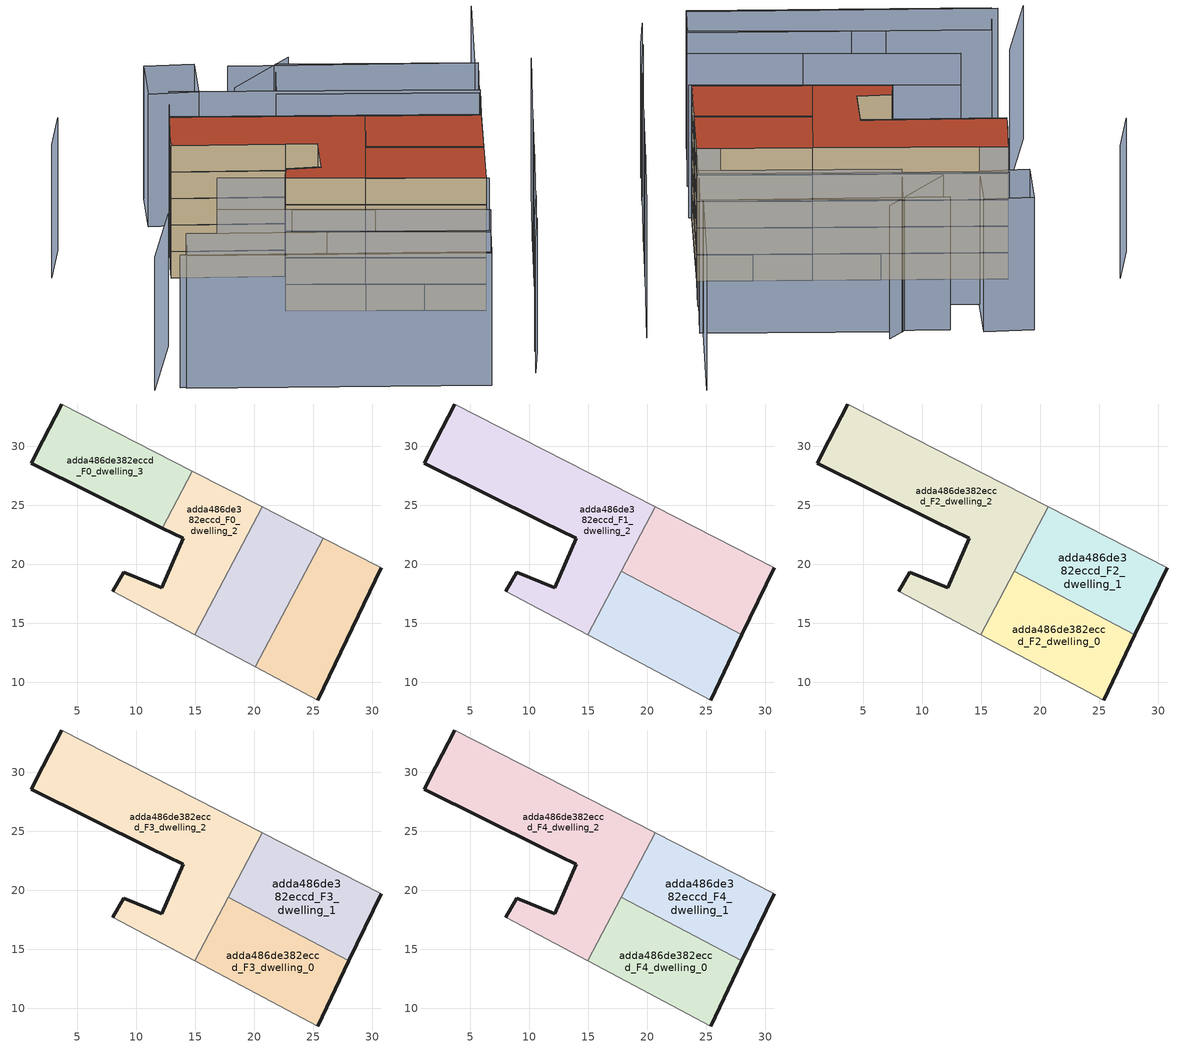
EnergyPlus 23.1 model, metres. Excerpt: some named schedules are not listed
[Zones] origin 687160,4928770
adda486de382eccd_F0_dwelling_0
 floor ground (EU_floor_Construction): 25.38,8.51 30.73,19.71 25.83,22.23 20.07,11.32 z0
 wall outside (EU_wall_Construction): 30.73,19.71 25.38,8.51 z0:3
 wall adiabatic (EU_wall_Construction): 25.38,8.51 20.07,11.32 / 25.83,22.23 30.73,19.71 z0:3
 wall to adda486de382eccd_F0_dwelling_1 (EU_wall_Construction): 20.07,11.32 25.83,22.23 z0:3
adda486de382eccd_F0_dwelling_1
 floor ground (EU_floor_Construction): 20.07,11.32 25.83,22.23 20.67,24.87 14.94,14.03 z0
 wall adiabatic (EU_wall_Construction): 20.07,11.32 14.94,14.03 / 20.67,24.87 25.83,22.23 z0:3
 wall to adda486de382eccd_F0_dwelling_2 (EU_wall_Construction): 14.94,14.03 20.67,24.87 z0:3
adda486de382eccd_F0_dwelling_2
 floor ground (EU_floor_Construction): 14.94,14.03 20.67,24.87 14.75,27.91 12.2,23.08 13.98,22.2 12.17,18.03 8.91,19.34 7.99,17.71 z0
 wall outside (EU_wall_Construction): 7.99,17.71 8.91,19.34 12.17,18.03 13.98,22.2 12.2,23.08 z0:3
 wall to adda486de382eccd_F0_dwelling_3 (EU_wall_Construction): 12.2,23.08 14.75,27.91 z0:3
 wall adiabatic (EU_wall_Construction): 14.75,27.91 20.67,24.87 / 14.94,14.03 7.99,17.71 z0:3
adda486de382eccd_F0_dwelling_3
 floor ground (EU_floor_Construction): 12.2,23.08 14.75,27.91 3.66,33.59 2.08,30.49 1.11,28.55 11.17,23.58 z0
 wall outside (EU_wall_Construction): 12.2,23.08 11.17,23.58 1.11,28.55 2.08,30.49 3.66,33.59 z0:3
 wall adiabatic (EU_wall_Construction): 3.66,33.59 14.75,27.91 z0:3
adda486de382eccd_F1_dwelling_0
 floor to adda486de382eccd_F0_dwelling_0 (EU_floor_Construction): 25.38,8.51 28.02,14.02 22.92,16.71 20.07,11.32 z3
 floor to adda486de382eccd_F0_dwelling_1 (EU_floor_Construction): 20.07,11.32 22.92,16.71 17.79,19.42 14.94,14.03 z3
 wall outside (EU_wall_Construction): 28.02,14.02 25.38,8.51 z3:6
 wall adiabatic (EU_wall_Construction): 25.38,8.51 14.94,14.03 z3:6
 wall to adda486de382eccd_F1_dwelling_1 (EU_wall_Construction): 17.79,19.42 28.02,14.02 z3:6
 wall to adda486de382eccd_F1_dwelling_2 (EU_wall_Construction): 14.94,14.03 17.79,19.42 z3:6
adda486de382eccd_F1_dwelling_1
 floor to adda486de382eccd_F0_dwelling_1 (EU_floor_Construction): 22.92,16.71 25.83,22.23 20.67,24.87 17.79,19.42 z3
 floor to adda486de382eccd_F0_dwelling_0 (EU_floor_Construction): 28.02,14.02 30.73,19.71 25.83,22.23 22.92,16.71 z3
 wall outside (EU_wall_Construction): 30.73,19.71 28.02,14.02 z3:6
 wall adiabatic (EU_wall_Construction): 20.67,24.87 30.73,19.71 z3:6
 wall to adda486de382eccd_F1_dwelling_2 (EU_wall_Construction): 17.79,19.42 20.67,24.87 z3:6
adda486de382eccd_F1_dwelling_2
 floor to adda486de382eccd_F0_dwelling_2 (EU_floor_Construction): 14.94,14.03 20.67,24.87 14.75,27.91 12.2,23.08 13.98,22.2 12.17,18.03 8.91,19.34 7.99,17.71 z3
 floor to adda486de382eccd_F0_dwelling_3 (EU_floor_Construction): 12.2,23.08 14.75,27.91 3.66,33.59 2.08,30.49 1.11,28.55 11.17,23.58 z3
 wall outside (EU_wall_Construction): 7.99,17.71 8.91,19.34 12.17,18.03 13.98,22.2 11.17,23.58 1.11,28.55 2.08,30.49 3.66,33.59 z3:6
 wall adiabatic (EU_wall_Construction): 3.66,33.59 20.67,24.87 / 14.94,14.03 7.99,17.71 z3:6
adda486de382eccd_F2_dwelling_0
 floor to adda486de382eccd_F1_dwelling_0 (EU_floor_Construction): 25.38,8.51 28.02,14.02 17.79,19.42 14.94,14.03 z6
 wall outside (EU_wall_Construction): 28.02,14.02 25.38,8.51 z6:9
 wall adiabatic (EU_wall_Construction): 25.38,8.51 14.94,14.03 z6:9
 wall to adda486de382eccd_F2_dwelling_1 (EU_wall_Construction): 17.79,19.42 28.02,14.02 z6:9
 wall to adda486de382eccd_F2_dwelling_2 (EU_wall_Construction): 14.94,14.03 17.79,19.42 z6:9
adda486de382eccd_F2_dwelling_1
 floor to adda486de382eccd_F1_dwelling_1 (EU_floor_Construction): 28.02,14.02 30.73,19.71 20.67,24.87 17.79,19.42 z6
 wall outside (EU_wall_Construction): 30.73,19.71 28.02,14.02 z6:9
 wall adiabatic (EU_wall_Construction): 20.67,24.87 30.73,19.71 z6:9
 wall to adda486de382eccd_F2_dwelling_2 (EU_wall_Construction): 17.79,19.42 20.67,24.87 z6:9
adda486de382eccd_F2_dwelling_2
 floor to adda486de382eccd_F1_dwelling_2 (EU_floor_Construction): 14.94,14.03 20.67,24.87 3.66,33.59 2.08,30.49 1.11,28.55 11.17,23.58 13.98,22.2 12.17,18.03 8.91,19.34 7.99,17.71 z6
 wall outside (EU_wall_Construction): 7.99,17.71 8.91,19.34 12.17,18.03 13.98,22.2 11.17,23.58 1.11,28.55 2.08,30.49 3.66,33.59 z6:9
 wall adiabatic (EU_wall_Construction): 3.66,33.59 20.67,24.87 / 14.94,14.03 7.99,17.71 z6:9
adda486de382eccd_F3_dwelling_0
 floor to adda486de382eccd_F2_dwelling_0 (EU_floor_Construction): 25.38,8.51 28.02,14.02 17.79,19.42 14.94,14.03 z9
 wall outside (EU_wall_Construction): 28.02,14.02 25.38,8.51 z9:12
 wall adiabatic (EU_wall_Construction): 25.38,8.51 14.94,14.03 z9:12
 wall to adda486de382eccd_F3_dwelling_1 (EU_wall_Construction): 17.79,19.42 28.02,14.02 z9:12
 wall to adda486de382eccd_F3_dwelling_2 (EU_wall_Construction): 14.94,14.03 17.79,19.42 z9:12
adda486de382eccd_F3_dwelling_1
 floor to adda486de382eccd_F2_dwelling_1 (EU_floor_Construction): 28.02,14.02 30.73,19.71 20.67,24.87 17.79,19.42 z9
 wall outside (EU_wall_Construction): 30.73,19.71 28.02,14.02 z9:12
 wall adiabatic (EU_wall_Construction): 20.67,24.87 30.73,19.71 z9:12
 wall to adda486de382eccd_F3_dwelling_2 (EU_wall_Construction): 17.79,19.42 20.67,24.87 z9:12
adda486de382eccd_F3_dwelling_2
 floor to adda486de382eccd_F2_dwelling_2 (EU_floor_Construction): 14.94,14.03 20.67,24.87 3.66,33.59 2.08,30.49 1.11,28.55 11.17,23.58 13.98,22.2 12.17,18.03 8.91,19.34 7.99,17.71 z9
 wall outside (EU_wall_Construction): 7.99,17.71 8.91,19.34 12.17,18.03 13.98,22.2 11.17,23.58 1.11,28.55 2.08,30.49 3.66,33.59 z9:12
 wall adiabatic (EU_wall_Construction): 3.66,33.59 20.67,24.87 / 14.94,14.03 7.99,17.71 z9:12
adda486de382eccd_F4_dwelling_0
 floor to adda486de382eccd_F3_dwelling_0 (EU_floor_Construction): 25.38,8.51 28.02,14.02 17.79,19.42 14.94,14.03 z12
 wall outside (EU_wall_Construction): 28.02,14.02 25.38,8.51 z12:15
 wall adiabatic (EU_wall_Construction): 25.38,8.51 14.94,14.03 z12:15
 wall to adda486de382eccd_F4_dwelling_1 (EU_wall_Construction): 17.79,19.42 28.02,14.02 z12:15
 wall to adda486de382eccd_F4_dwelling_2 (EU_wall_Construction): 14.94,14.03 17.79,19.42 z12:15
 roof outside (EU_roof_Construction): 28.02,14.02 25.38,8.51 14.94,14.03 17.79,19.42 z15
adda486de382eccd_F4_dwelling_1
 floor to adda486de382eccd_F3_dwelling_1 (EU_floor_Construction): 28.02,14.02 30.73,19.71 20.67,24.87 17.79,19.42 z12
 wall outside (EU_wall_Construction): 30.73,19.71 28.02,14.02 z12:15
 wall adiabatic (EU_wall_Construction): 20.67,24.87 30.73,19.71 z12:15
 wall to adda486de382eccd_F4_dwelling_2 (EU_wall_Construction): 17.79,19.42 20.67,24.87 z12:15
 roof outside (EU_roof_Construction): 30.73,19.71 28.02,14.02 17.79,19.42 20.67,24.87 z15
adda486de382eccd_F4_dwelling_2
 floor to adda486de382eccd_F3_dwelling_2 (EU_floor_Construction): 14.94,14.03 20.67,24.87 3.66,33.59 2.08,30.49 1.11,28.55 11.17,23.58 13.98,22.2 12.17,18.03 8.91,19.34 7.99,17.71 z12
 wall outside (EU_wall_Construction): 7.99,17.71 8.91,19.34 12.17,18.03 13.98,22.2 11.17,23.58 1.11,28.55 2.08,30.49 3.66,33.59 z12:15
 wall adiabatic (EU_wall_Construction): 3.66,33.59 20.67,24.87 / 14.94,14.03 7.99,17.71 z12:15
 roof outside (EU_roof_Construction): 20.67,24.87 14.94,14.03 7.99,17.71 8.91,19.34 12.17,18.03 13.98,22.2 11.17,23.58 1.11,28.55 2.08,30.49 3.66,33.59 z15
shading: 24.02,-4.36 26.07,-0.75 / 25.89,-0.64 28.1,3.25 / -8.07,9.32 19.09,-4.35 / 27.68,2.57 32.56,12.08 / 32.51,12.04 34.81,16.52 / 34.78,16.54 40.19,27.07 / -5.33,16.98 -10.48,10.1 / 39.8,38.83 34.89,28.9 / 34.89,28.9 13.28,39.58 / -6.09,38.55 -9.09,34.15 / 19.29,38.36 11.91,35.56 / 19.03,-4.54 -7.56,8.88 / -7.56,8.88 -5.61,12.74 / -5.61,12.74 20.98,-0.68 / 20.98,-0.68 19.03,-4.54 / 5.71,11.98 22.88,2.88 / 22.88,2.88 20.84,-0.97 / 20.84,-0.97 3.67,8.13 / 3.67,8.13 5.71,11.98 / 22.73,2.96 -0.73,15.4 / -0.73,15.4 2.15,20.83 / 2.15,20.83 25.61,8.39 / 25.61,8.39 22.73,2.96 / 30.73,19.71 3.63,33.61 / 3.63,33.61 5.84,37.93 / 5.84,37.93 32.95,24.03 / 32.95,24.03 30.73,19.71 / 17.57,37.8 35.23,28.73 / 35.23,28.73 32.56,23.54 / 32.56,23.54 14.91,32.61 / 14.91,32.61 17.57,37.8 / 10.55,41.52 8.39,36.53 / 8.39,36.53 3.87,38.49 / 3.87,38.49 6.02,43.48 / 6.02,43.48 10.55,41.52 z0:15
[Building]
EU S2 Campaign: North Axis=0; Terrain=City; Solar Distribution=FullExterior
[Site:Location]
Bologna: Latitude=44.5; Longitude=11.25; Time Zone=1; Elevation=37
[SizingPeriod:WeatherFileDays]
AnnualSizingPeriod: Begin Month=1; Begin Day of Month=1; End Month=12; End Day of Month=31; Day of Week for Start Day=Monday; Use Weather File Daylight Saving Period=No; Use Weather File Rain and Snow Indicators=No
[MATERIAL]
EU_InternalMass_Material: Roughness=MediumRough; Thickness=0.1; Conductivity=1; Density=1800; Specific Heat=900; Thermal Absorptance=0.9; Solar Absorptance=0.7; Visible Absorptance=0.7
[MATERIAL:NOMASS] Roughness=MediumRough; Thermal Absorptance=0.9; Solar Absorptance=0.7; Visible Absorptance=0.7
Name | Thermal Resistance
EU_wall_NoMass | 0.905828
EU_roof_NoMass | 0.37593
EU_floor_NoMass | 0.67114
[CONSTRUCTION]
EU_wall_Construction: EU_wall_NoMass
EU_roof_Construction: EU_roof_NoMass
EU_floor_Construction: EU_floor_NoMass
EU_InternalMass_Construction: EU_InternalMass_Material
[ZONE] Type=1; Multiplier=1; Ceiling Height=autocalculate; Floor Area=autocalculate; Part of Total Floor Area=Yes
Name | Volume
adda486de382eccd_F0_dwelling_0 | 213.772
adda486de382eccd_F1_dwelling_0; adda486de382eccd_F2_dwelling_0; adda486de382eccd_F3_dwelling_0; adda486de382eccd_F4_dwelling_0 | 213.773
adda486de382eccd_F0_dwelling_1 | 213.804
adda486de382eccd_F1_dwelling_1; adda486de382eccd_F2_dwelling_1; adda486de382eccd_F3_dwelling_1; adda486de382eccd_F4_dwelling_1 | 213.798
adda486de382eccd_F0_dwelling_2 | 220.625
adda486de382eccd_F1_dwelling_2; adda486de382eccd_F2_dwelling_2; adda486de382eccd_F3_dwelling_2; adda486de382eccd_F4_dwelling_2 | 427.548
adda486de382eccd_F0_dwelling_3 | 206.913
[INTERNALMASS] Construction=EU_InternalMass_Construction
Name | Zone or ZoneList | Surface Area
adda486de382eccd_F0_dwelling_0_EU_InternalMass | adda486de382eccd_F0_dwelling_0 | 71.2576
adda486de382eccd_F0_dwelling_1_EU_InternalMass | adda486de382eccd_F0_dwelling_1 | 71.2676
adda486de382eccd_F0_dwelling_2_EU_InternalMass | adda486de382eccd_F0_dwelling_2 | 73.5383
adda486de382eccd_F0_dwelling_3_EU_InternalMass | adda486de382eccd_F0_dwelling_3 | 68.9708
adda486de382eccd_F1_dwelling_0_EU_InternalMass | adda486de382eccd_F1_dwelling_0 | 71.2578
adda486de382eccd_F1_dwelling_1_EU_InternalMass | adda486de382eccd_F1_dwelling_1 | 71.2661
adda486de382eccd_F1_dwelling_2_EU_InternalMass | adda486de382eccd_F1_dwelling_2 | 142.516
adda486de382eccd_F2_dwelling_0_EU_InternalMass | adda486de382eccd_F2_dwelling_0 | 71.2578
adda486de382eccd_F2_dwelling_1_EU_InternalMass | adda486de382eccd_F2_dwelling_1 | 71.2661
adda486de382eccd_F2_dwelling_2_EU_InternalMass | adda486de382eccd_F2_dwelling_2 | 142.516
adda486de382eccd_F3_dwelling_0_EU_InternalMass | adda486de382eccd_F3_dwelling_0 | 71.2578
adda486de382eccd_F3_dwelling_1_EU_InternalMass | adda486de382eccd_F3_dwelling_1 | 71.2661
adda486de382eccd_F3_dwelling_2_EU_InternalMass | adda486de382eccd_F3_dwelling_2 | 142.516
adda486de382eccd_F4_dwelling_0_EU_InternalMass | adda486de382eccd_F4_dwelling_0 | 71.2578
adda486de382eccd_F4_dwelling_1_EU_InternalMass | adda486de382eccd_F4_dwelling_1 | 71.2661
adda486de382eccd_F4_dwelling_2_EU_InternalMass | adda486de382eccd_F4_dwelling_2 | 142.516
[OTHEREQUIPMENT] Fuel Type=Electricity; Design Level Calculation Method=Watts/Area; Power per Zone Floor Area=1; Fraction Latent=0; Fraction Radiant=0; Fraction Lost=0; Carbon Dioxide Generation Rate=0; EndUse Subcategory=EU_Step8_InternalGains
Name | Zone or ZoneList or Space or SpaceList | Schedule
EU_Step8_InternalGain_adda486de382eccd_F0_dwelling_0_f000 | adda486de382eccd_F0_dwelling_0 | EU_Step8_GainSchedule_adda486de382eccd_F0_dwelling_0_f000
EU_Step8_InternalGain_adda486de382eccd_F0_dwelling_1_f000 | adda486de382eccd_F0_dwelling_1 | EU_Step8_GainSchedule_adda486de382eccd_F0_dwelling_1_f000
EU_Step8_InternalGain_adda486de382eccd_F0_dwelling_2_f000 | adda486de382eccd_F0_dwelling_2 | EU_Step8_GainSchedule_adda486de382eccd_F0_dwelling_2_f000
EU_Step8_InternalGain_adda486de382eccd_F0_dwelling_3_f000 | adda486de382eccd_F0_dwelling_3 | EU_Step8_GainSchedule_adda486de382eccd_F0_dwelling_3_f000
EU_Step8_InternalGain_adda486de382eccd_F1_dwelling_0_f000 | adda486de382eccd_F1_dwelling_0 | EU_Step8_GainSchedule_adda486de382eccd_F1_dwelling_0_f000
EU_Step8_InternalGain_adda486de382eccd_F1_dwelling_1_f000 | adda486de382eccd_F1_dwelling_1 | EU_Step8_GainSchedule_adda486de382eccd_F1_dwelling_1_f000
EU_Step8_InternalGain_adda486de382eccd_F1_dwelling_2_f000 | adda486de382eccd_F1_dwelling_2 | EU_Step8_GainSchedule_adda486de382eccd_F1_dwelling_2_f000
EU_Step8_InternalGain_adda486de382eccd_F2_dwelling_0_f000 | adda486de382eccd_F2_dwelling_0 | EU_Step8_GainSchedule_adda486de382eccd_F2_dwelling_0_f000
EU_Step8_InternalGain_adda486de382eccd_F2_dwelling_1_f000 | adda486de382eccd_F2_dwelling_1 | EU_Step8_GainSchedule_adda486de382eccd_F2_dwelling_1_f000
EU_Step8_InternalGain_adda486de382eccd_F2_dwelling_2_f000 | adda486de382eccd_F2_dwelling_2 | EU_Step8_GainSchedule_adda486de382eccd_F2_dwelling_2_f000
EU_Step8_InternalGain_adda486de382eccd_F3_dwelling_0_f000 | adda486de382eccd_F3_dwelling_0 | EU_Step8_GainSchedule_adda486de382eccd_F3_dwelling_0_f000
EU_Step8_InternalGain_adda486de382eccd_F3_dwelling_1_f000 | adda486de382eccd_F3_dwelling_1 | EU_Step8_GainSchedule_adda486de382eccd_F3_dwelling_1_f000
EU_Step8_InternalGain_adda486de382eccd_F3_dwelling_2_f000 | adda486de382eccd_F3_dwelling_2 | EU_Step8_GainSchedule_adda486de382eccd_F3_dwelling_2_f000
EU_Step8_InternalGain_adda486de382eccd_F4_dwelling_0_f000 | adda486de382eccd_F4_dwelling_0 | EU_Step8_GainSchedule_adda486de382eccd_F4_dwelling_0_f000
EU_Step8_InternalGain_adda486de382eccd_F4_dwelling_1_f000 | adda486de382eccd_F4_dwelling_1 | EU_Step8_GainSchedule_adda486de382eccd_F4_dwelling_1_f000
EU_Step8_InternalGain_adda486de382eccd_F4_dwelling_2_f000 | adda486de382eccd_F4_dwelling_2 | EU_Step8_GainSchedule_adda486de382eccd_F4_dwelling_2_f000
[ZONEVENTILATION:DESIGNFLOWRATE] Schedule=EU_AlwaysOn; Design Flow Rate Calculation Method=AirChanges/Hour; Air Changes per Hour=0.73129; Ventilation Type=Natural; Fan Pressure Rise=0; Fan Total Efficiency=1; Constant Term Coefficient=1; Temperature Term Coefficient=0; Velocity Term Coefficient=0; Velocity Squared Term Coefficient=0; Minimum Indoor Temperature=-100; Maximum Indoor Temperature=100; Delta Temperature=-100; Minimum Outdoor Temperature=-100; Maximum Outdoor Temperature=100; Maximum Wind Speed=40
Name | Zone or ZoneList or Space or SpaceList
EU_ConstantAir_adda486de382eccd_F0_dwelling_0 | adda486de382eccd_F0_dwelling_0
EU_ConstantAir_adda486de382eccd_F0_dwelling_1 | adda486de382eccd_F0_dwelling_1
EU_ConstantAir_adda486de382eccd_F0_dwelling_2 | adda486de382eccd_F0_dwelling_2
EU_ConstantAir_adda486de382eccd_F0_dwelling_3 | adda486de382eccd_F0_dwelling_3
EU_ConstantAir_adda486de382eccd_F1_dwelling_0 | adda486de382eccd_F1_dwelling_0
EU_ConstantAir_adda486de382eccd_F1_dwelling_1 | adda486de382eccd_F1_dwelling_1
EU_ConstantAir_adda486de382eccd_F1_dwelling_2 | adda486de382eccd_F1_dwelling_2
EU_ConstantAir_adda486de382eccd_F2_dwelling_0 | adda486de382eccd_F2_dwelling_0
EU_ConstantAir_adda486de382eccd_F2_dwelling_1 | adda486de382eccd_F2_dwelling_1
EU_ConstantAir_adda486de382eccd_F2_dwelling_2 | adda486de382eccd_F2_dwelling_2
EU_ConstantAir_adda486de382eccd_F3_dwelling_0 | adda486de382eccd_F3_dwelling_0
EU_ConstantAir_adda486de382eccd_F3_dwelling_1 | adda486de382eccd_F3_dwelling_1
EU_ConstantAir_adda486de382eccd_F3_dwelling_2 | adda486de382eccd_F3_dwelling_2
EU_ConstantAir_adda486de382eccd_F4_dwelling_0 | adda486de382eccd_F4_dwelling_0
EU_ConstantAir_adda486de382eccd_F4_dwelling_1 | adda486de382eccd_F4_dwelling_1
EU_ConstantAir_adda486de382eccd_F4_dwelling_2 | adda486de382eccd_F4_dwelling_2
[HVACTEMPLATE:THERMOSTAT] Constant Heating Setpoint=20; Constant Cooling Setpoint=50
EU_HeatOnly_adda486de382eccd_F0_dwelling_0; EU_HeatOnly_adda486de382eccd_F0_dwelling_1; EU_HeatOnly_adda486de382eccd_F0_dwelling_2; EU_HeatOnly_adda486de382eccd_F0_dwelling_3; EU_HeatOnly_adda486de382eccd_F1_dwelling_0; EU_HeatOnly_adda486de382eccd_F1_dwelling_1; EU_HeatOnly_adda486de382eccd_F1_dwelling_2; EU_HeatOnly_adda486de382eccd_F2_dwelling_0; EU_HeatOnly_adda486de382eccd_F2_dwelling_1; EU_HeatOnly_adda486de382eccd_F2_dwelling_2; EU_HeatOnly_adda486de382eccd_F3_dwelling_0; EU_HeatOnly_adda486de382eccd_F3_dwelling_1; EU_HeatOnly_adda486de382eccd_F3_dwelling_2; EU_HeatOnly_adda486de382eccd_F4_dwelling_0; EU_HeatOnly_adda486de382eccd_F4_dwelling_1; EU_HeatOnly_adda486de382eccd_F4_dwelling_2
[HVACTEMPLATE:ZONE:IDEALLOADSAIRSYSTEM] System Availability Schedule=EU_AlwaysOn; Maximum Heating Supply Air Temperature=50; Minimum Cooling Supply Air Temperature=13; Maximum Heating Supply Air Humidity Ratio=0.0156; Minimum Cooling Supply Air Humidity Ratio=0.0077; Heating Limit=NoLimit; Cooling Limit=NoLimit; Heating Availability Schedule=EU_AlwaysOn; Cooling Availability Schedule=EU_CoolingOff; Dehumidification Control Type=ConstantSensibleHeatRatio; Cooling Sensible Heat Ratio=0.7; Dehumidification Setpoint=60; Humidification Control Type=None; Humidification Setpoint=30; Outdoor Air Method=None; Outdoor Air Flow Rate per Person=0.00944; Outdoor Air Flow Rate per Zone Floor Area=0; Outdoor Air Flow Rate per Zone=0; Demand Controlled Ventilation Type=None; Outdoor Air Economizer Type=NoEconomizer; Heat Recovery Type=None; Sensible Heat Recovery Effectiveness=0.7; Latent Heat Recovery Effectiveness=0.65
Name | Template Thermostat
adda486de382eccd_F0_dwelling_0 | EU_HeatOnly_adda486de382eccd_F0_dwelling_0
adda486de382eccd_F0_dwelling_1 | EU_HeatOnly_adda486de382eccd_F0_dwelling_1
adda486de382eccd_F0_dwelling_2 | EU_HeatOnly_adda486de382eccd_F0_dwelling_2
adda486de382eccd_F0_dwelling_3 | EU_HeatOnly_adda486de382eccd_F0_dwelling_3
adda486de382eccd_F1_dwelling_0 | EU_HeatOnly_adda486de382eccd_F1_dwelling_0
adda486de382eccd_F1_dwelling_1 | EU_HeatOnly_adda486de382eccd_F1_dwelling_1
adda486de382eccd_F1_dwelling_2 | EU_HeatOnly_adda486de382eccd_F1_dwelling_2
adda486de382eccd_F2_dwelling_0 | EU_HeatOnly_adda486de382eccd_F2_dwelling_0
adda486de382eccd_F2_dwelling_1 | EU_HeatOnly_adda486de382eccd_F2_dwelling_1
adda486de382eccd_F2_dwelling_2 | EU_HeatOnly_adda486de382eccd_F2_dwelling_2
adda486de382eccd_F3_dwelling_0 | EU_HeatOnly_adda486de382eccd_F3_dwelling_0
adda486de382eccd_F3_dwelling_1 | EU_HeatOnly_adda486de382eccd_F3_dwelling_1
adda486de382eccd_F3_dwelling_2 | EU_HeatOnly_adda486de382eccd_F3_dwelling_2
adda486de382eccd_F4_dwelling_0 | EU_HeatOnly_adda486de382eccd_F4_dwelling_0
adda486de382eccd_F4_dwelling_1 | EU_HeatOnly_adda486de382eccd_F4_dwelling_1
adda486de382eccd_F4_dwelling_2 | EU_HeatOnly_adda486de382eccd_F4_dwelling_2
